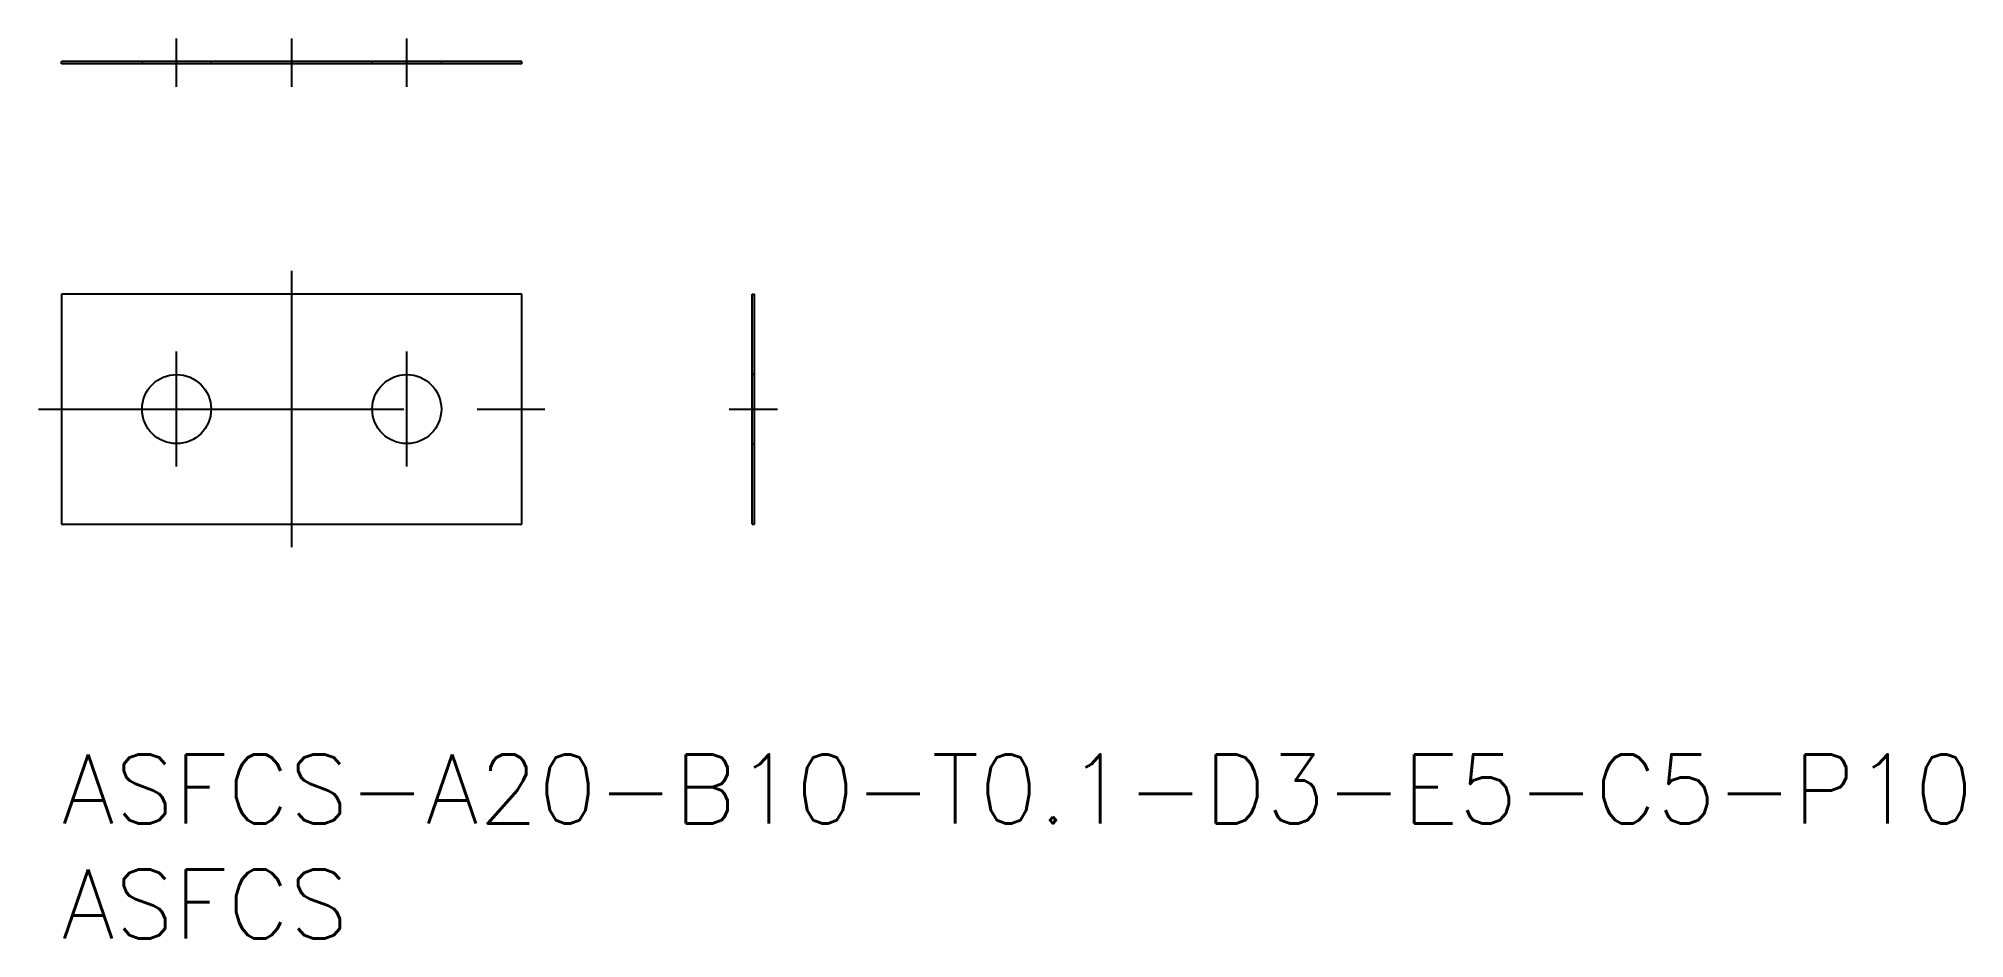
# Model space of a CAD drawing. Extents: x -1 to 82.7, y -8 to 31.1.
import ezdxf

# ---------------------------------------------------------------- set-up
doc = ezdxf.new("R2010")
doc.units = 0
doc.header["$LTSCALE"] = 0.5
doc.linetypes.add('CENTER', pattern=[50.8, 31.75, -6.35, 6.35, -6.35])
doc.linetypes.add('DASHED', pattern=[19.05, 12.7, -6.35])
for name, color, linetype in [('MSM_CENTER', 1, 'CENTER'), ('MSM_CONTINUOUS', 7, 'CONTINUOUS'), ('MSM_DASHED', 4, 'DASHED'), ('MSM_PART_NUMBER', 7, 'CONTINUOUS')]:
    doc.layers.add(name, color=color, linetype=linetype)
doc.styles.get("Standard").update_dxf_attribs({"font": 'txt.shx', "height": 1, "bigfont": 'bigfont.shx'})

# ---------------------------------------------------------------- blocks, each defined once
blk = doc.blocks.new('*U29')
at = {"layer": 'MSM_PART_NUMBER'}
blk.add_text('ASFCS-A20-B10-T0.1-D3-E5-C5-P10', height=3, dxfattribs=at).set_placement((0, -3))
blk = doc.blocks.new('*U30')
at = {"layer": 'MSM_PART_NUMBER'}
blk.add_text('ASFCS', height=3, dxfattribs=at).set_placement((0, -8))

msp = doc.modelspace()

# ---------------------------------------------------------------- linework, layer by layer
at = {"layer": 'MSM_CENTER'}
for p, q in [((5, 29), (5, 31.1)), ((10, 29), (10, 31.1)), ((15, 29), (15, 31.1)), ((10, 9), (10, 21)), ((5, 12.5), (5, 17.5)), ((15, 12.5), (15, 17.5)), ((-1, 15), (21, 15)), ((29, 15), (31.1, 15))]:
    msp.add_line(p, q, dxfattribs=at)
at = {"layer": 'MSM_CONTINUOUS'}
for p, q in [((20, 30.1), (0, 30.1)), ((0, 30), (0, 30.1)), ((20, 30), (0, 30)), ((20, 30), (20, 30.1)), ((20, 20), (0, 20)), ((0, 20), (0, 10)), ((20, 10), (20, 20)), ((30, 20), (30.1, 20)), ((30, 10), (30, 20)), ((30.1, 10), (30.1, 20)), ((0, 10), (20, 10)), ((30, 10), (30.1, 10))]:
    msp.add_line(p, q, dxfattribs=at)
for centre in [(5, 15), (15, 15)]:
    msp.add_circle(centre, 1.5, dxfattribs=at)
at = {"layer": 'MSM_DASHED'}
for p, q in [((3.5, 30.1), (3.5, 30)), ((6.5, 30), (6.5, 30.1)), ((13.5, 30.1), (13.5, 30)), ((16.5, 30), (16.5, 30.1)), ((30.1, 16.5), (30, 16.5)), ((30, 13.5), (30.1, 13.5))]:
    msp.add_line(p, q, dxfattribs=at)

# ---------------------------------------------------------------- block references
at = {"layer": 'MSM_CONTINUOUS'}
for name in ['*U29', '*U30']:
    msp.add_blockref(name, (0, 0), dxfattribs=at)

doc.saveas('drawing.dxf')
